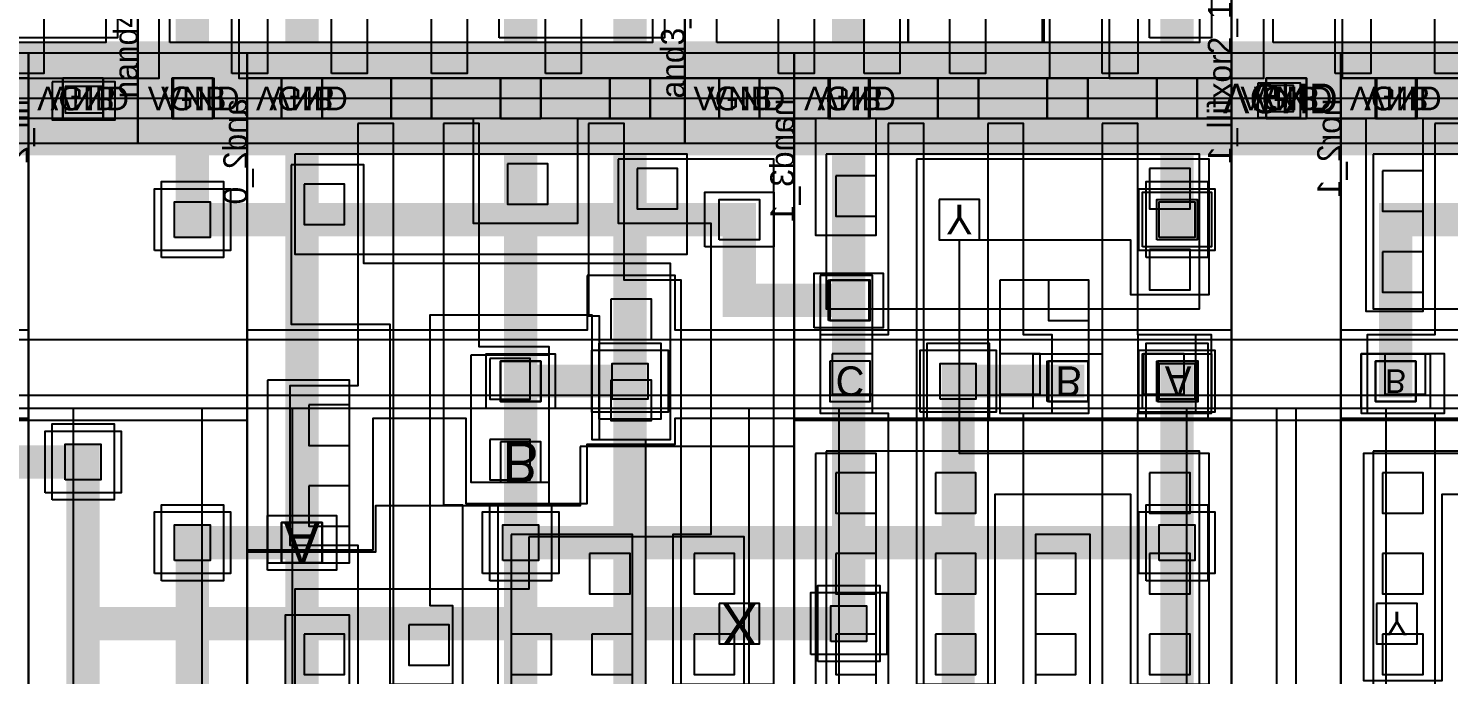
# Model space of a CAD drawing. Extents: x 0 to 50.5, y 0 to 99.5.
# Drawn here: x 31.74 to 37.71, y 22.05 to 24.77 of the extents above; entities that cross this region are included whole.
import ezdxf
from ezdxf.enums import TextEntityAlignment as Align

# ---------------------------------------------------------------- set-up
doc = ezdxf.new("R2010")
doc.units = 0
for name, color, linetype in [('L122D16', 13, 'CONTINUOUS'), ('L236D0', 12, 'CONTINUOUS'), ('L64D20', 26, 'CONTINUOUS'), ('L64D59', 18, 'CONTINUOUS'), ('L65D20', 22, 'CONTINUOUS'), ('L66D20', 16, 'CONTINUOUS'), ('L66D44', 21, 'CONTINUOUS'), ('L67D16', 29, 'CONTINUOUS'), ('L67D20', 8, 'CONTINUOUS'), ('L67D44', 9, 'CONTINUOUS'), ('L67D5', 17, 'CONTINUOUS'), ('L68D16', 15, 'CONTINUOUS'), ('L68D20', 6, 'CONTINUOUS'), ('L68D44', 7, 'CONTINUOUS'), ('L68D5', 20, 'CONTINUOUS'), ('L69D20', 4, 'CONTINUOUS'), ('L78D44', 24, 'CONTINUOUS'), ('L81D4', 28, 'CONTINUOUS'), ('L83D44', 30, 'CONTINUOUS'), ('L93D44', 25, 'CONTINUOUS'), ('L94D20', 27, 'CONTINUOUS'), ('L95D20', 23, 'CONTINUOUS')]:
    doc.layers.add(name, color=color, linetype=linetype)

# ---------------------------------------------------------------- blocks, each defined once
blk = doc.blocks.new('VIA_L1M1_PR_MR')
at = {"layer": 'L67D20'}
blk.add_lwpolyline([(-0.085, -0.085), (-0.085, 0.085), (0.085, 0.085), (0.085, -0.085)], close=True, dxfattribs=at)
at = {"layer": 'L67D44'}
blk.add_lwpolyline([(-0.085, -0.085), (-0.085, 0.085), (0.085, 0.085), (0.085, -0.085)], close=True, dxfattribs=at)
at = {"layer": 'L68D20'}
blk.add_lwpolyline([(-0.145, -0.115), (-0.145, 0.115), (0.145, 0.115), (0.145, -0.115)], close=True, dxfattribs=at)
blk = doc.blocks.new('VIA_M1M2_PR')
at = {"layer": 'L68D20'}
blk.add_lwpolyline([(-0.16, -0.13), (-0.16, 0.13), (0.16, 0.13), (0.16, -0.13)], close=True, dxfattribs=at)
at = {"layer": 'L68D44'}
blk.add_lwpolyline([(-0.075, -0.075), (-0.075, 0.075), (0.075, 0.075), (0.075, -0.075)], close=True, dxfattribs=at)
at = {"layer": 'L69D20'}
blk.add_lwpolyline([(-0.13, -0.16), (-0.13, 0.16), (0.13, 0.16), (0.13, -0.16)], close=True, dxfattribs=at)
blk = doc.blocks.new('sky130_fd_sc_hd__fill_1')
at = {"layer": 'L122D16'}
blk.add_lwpolyline([(0.14, -0.055), (0.14, 0.055), (0.26, 0.055), (0.26, -0.055)], close=True, dxfattribs=at)
at = {"layer": 'L64D20'}
blk.add_lwpolyline([(-0.19, 1.305), (-0.19, 2.91), (0.65, 2.91), (0.65, 1.305)], close=True, dxfattribs=at)
at = {"layer": 'L67D20', "const_width": 0.17}
blk.add_lwpolyline([(0, 0), (0.46, 0)], dxfattribs=at)
at = {"layer": 'L67D44'}
blk.add_lwpolyline([(0.145, -0.085), (0.145, 0.085), (0.315, 0.085), (0.315, -0.085)], close=True, dxfattribs=at)
at = {"layer": 'L68D16'}
blk.add_lwpolyline([(0.11, -0.065), (0.11, 0.08), (0.29, 0.08), (0.29, -0.065)], close=True, dxfattribs=at)
at = {"layer": 'L68D20', "const_width": 0.48}
blk.add_lwpolyline([(0, 0), (0.46, 0)], dxfattribs=at)
at = {"layer": 'L78D44'}
blk.add_lwpolyline([(0, 1.25), (0, 2.72), (0.46, 2.72), (0.46, 1.25)], close=True, dxfattribs=at)
at = {"layer": 'L81D4'}
blk.add_lwpolyline([(0, 0), (0, 2.72), (0.46, 2.72), (0.46, 0)], close=True, dxfattribs=at)
at = {"layer": 'L93D44'}
blk.add_lwpolyline([(0, -0.19), (0, 1.015), (0.46, 1.015), (0.46, -0.19)], close=True, dxfattribs=at)
at = {"layer": 'L94D20'}
blk.add_lwpolyline([(0, 1.355), (0, 2.91), (0.46, 2.91), (0.46, 1.355)], close=True, dxfattribs=at)
at = {"layer": 'L64D59'}
blk.add_text('VNB', height=0.1, dxfattribs=at).set_placement((0.23, 0), align=Align.MIDDLE_CENTER)
at = {"layer": 'L68D5'}
blk.add_text('VGND', height=0.125, dxfattribs=at).set_placement((0.205, 0), align=Align.MIDDLE_CENTER)
at = {"layer": 'L83D44'}
blk.add_text('fill_1', height=0.1, rotation=90, dxfattribs=at).set_placement((0, 0))
blk = doc.blocks.new('sky130_fd_sc_hd__nand4_1')
at = {"layer": 'L122D16'}
blk.add_lwpolyline([(0.15, -0.085), (0.15, 0.085), (0.32, 0.085), (0.32, -0.085)], close=True, dxfattribs=at)
at = {"layer": 'L236D0'}
blk.add_lwpolyline([(0, 0), (0, 2.72), (2.3, 2.72), (2.3, 0)], close=True, dxfattribs=at)
at = {"layer": 'L65D20'}
blk.add_lwpolyline([(0.135, 0.235), (0.135, 0.885), (2.165, 0.885), (2.165, 0.235)], close=True, dxfattribs=at)
at = {"layer": 'L66D20'}
for points in [[(0.395, 0.105), (0.395, 0.995), (0.125, 0.995), (0.125, 1.325), (0.395, 1.325), (0.395, 2.615), (0.545, 2.615), (0.545, 0.105)], [(0.815, 0.105), (0.815, 0.995), (0.755, 0.995), (0.755, 1.325), (0.815, 1.325), (0.815, 2.615), (0.965, 2.615), (0.965, 1.325), (1.025, 1.325), (1.025, 0.995), (0.965, 0.995), (0.965, 0.105)], [(1.235, 0.105), (1.235, 2.615), (1.385, 2.615), (1.385, 1.325), (1.505, 1.325), (1.505, 0.995), (1.385, 0.995), (1.385, 0.105)], [(1.715, 0.105), (1.715, 2.615), (1.865, 2.615), (1.865, 1.325), (2.195, 1.325), (2.195, 0.995), (1.865, 0.995), (1.865, 0.105)]]:
    blk.add_lwpolyline(points, close=True, dxfattribs=at)
at = {"layer": 'L67D20'}
for points in [[(1.52, 0.255), (1.52, 0.825), (1.625, 0.825), (1.625, 1.495), (0.515, 1.495), (0.515, 2.465), (0.845, 2.465), (0.845, 1.665), (1.385, 1.665), (1.385, 2.465), (1.715, 2.465), (1.715, 1.665), (1.795, 1.665), (1.795, 0.825), (2.215, 0.825), (2.215, 0.255)], [(0, -0.085), (0, 0.085), (0.09, 0.085), (0.09, 0.825), (0.425, 0.825), (0.425, 0.085), (2.3, 0.085), (2.3, -0.085)]]:
    blk.add_lwpolyline(points, close=True, dxfattribs=at)
at = {"layer": 'L67D44'}
for points in [[(0.145, -0.085), (0.145, 0.085), (0.315, 0.085), (0.315, -0.085)], [(0.605, -0.085), (0.605, 0.085), (0.775, 0.085), (0.775, -0.085)], [(1.065, -0.085), (1.065, 0.085), (1.235, 0.085), (1.235, -0.085)], [(1.525, -0.085), (1.525, 0.085), (1.695, 0.085), (1.695, -0.085)], [(1.985, -0.085), (1.985, 0.085), (2.155, 0.085), (2.155, -0.085)]]:
    blk.add_lwpolyline(points, close=True, dxfattribs=at)
at = {"layer": 'L68D16'}
blk.add_lwpolyline([(0.15, -0.085), (0.15, 0.085), (0.32, 0.085), (0.32, -0.085)], close=True, dxfattribs=at)
at = {"layer": 'L68D20', "const_width": 0.48}
blk.add_lwpolyline([(0, 0), (2.3, 0)], dxfattribs=at)
at = {"layer": 'L81D4'}
blk.add_lwpolyline([(0, 0), (0, 2.72), (2.3, 2.72), (2.3, 0)], close=True, dxfattribs=at)
at = {"layer": 'L93D44'}
blk.add_lwpolyline([(0, -0.19), (0, 1.015), (2.3, 1.015), (2.3, -0.19)], close=True, dxfattribs=at)
at = {"layer": 'L64D59'}
blk.add_text('VNB', height=0.1, dxfattribs=at).set_placement((0.235, 0), align=Align.MIDDLE_CENTER)
at = {"layer": 'L68D5'}
blk.add_text('VGND', height=0.1, dxfattribs=at).set_placement((0.235, 0), align=Align.MIDDLE_CENTER)
at = {"layer": 'L83D44'}
blk.add_text('nand4_1', height=0.1, rotation=90, dxfattribs=at).set_placement((0, 0))
blk = doc.blocks.new('sky130_fd_sc_hd__nor2_1')
at = {"layer": 'L122D16'}
blk.add_lwpolyline([(0.15, -0.085), (0.15, 0.085), (0.32, 0.085), (0.32, -0.085)], close=True, dxfattribs=at)
at = {"layer": 'L236D0'}
blk.add_lwpolyline([(0, 0), (0, 2.72), (1.38, 2.72), (1.38, 0)], close=True, dxfattribs=at)
at = {"layer": 'L64D20'}
blk.add_lwpolyline([(-0.19, 1.305), (-0.19, 2.91), (1.57, 2.91), (1.57, 1.305)], close=True, dxfattribs=at)
at = {"layer": 'L65D20'}
for points in [[(0.135, 1.485), (0.135, 2.485), (1.165, 2.485), (1.165, 1.485)], [(0.135, 0.235), (0.135, 0.885), (1.225, 0.885), (1.225, 0.235)]]:
    blk.add_lwpolyline(points, close=True, dxfattribs=at)
at = {"layer": 'L66D20'}
blk.add_lwpolyline([(0.395, 0.105), (0.395, 0.995), (0.11, 0.995), (0.11, 1.325), (0.395, 1.325), (0.395, 2.615), (0.545, 2.615), (0.545, 0.105)], close=True, dxfattribs=at)
at = {"layer": 'L66D44'}
for points in [[(0.175, 2.255), (0.175, 2.425), (0.345, 2.425), (0.345, 2.255)], [(0.175, 1.915), (0.175, 2.085), (0.345, 2.085), (0.345, 1.915)], [(0.175, 1.575), (0.175, 1.745), (0.345, 1.745), (0.345, 1.575)], [(0.185, 1.075), (0.185, 1.245), (0.355, 1.245), (0.355, 1.075)], [(0.175, 0.645), (0.175, 0.815), (0.345, 0.815), (0.345, 0.645)], [(0.175, 0.305), (0.175, 0.475), (0.345, 0.475), (0.345, 0.305)]]:
    blk.add_lwpolyline(points, close=True, dxfattribs=at)
at = {"layer": 'L67D16'}
for points in [[(0.15, 2.125), (0.15, 2.295), (0.32, 2.295), (0.32, 2.125)], [(0.145, 1.105), (0.145, 1.275), (0.315, 1.275), (0.315, 1.105)]]:
    blk.add_lwpolyline(points, close=True, dxfattribs=at)
at = {"layer": 'L67D20'}
for points in [[(0.515, 0.255), (0.515, 0.895), (0.605, 0.895), (0.605, 1.495), (0.095, 1.495), (0.095, 2.45), (0.425, 2.45), (0.425, 1.665), (0.775, 1.665), (0.775, 0.895), (0.845, 0.895), (0.845, 0.255)], [(0.085, 1.075), (0.085, 1.325), (0.435, 1.325), (0.435, 1.075)], [(0, -0.085), (0, 0.085), (0.105, 0.085), (0.105, 0.895), (0.345, 0.895), (0.345, 0.085), (1.015, 0.085), (1.015, 0.895), (1.285, 0.895), (1.285, 0.085), (1.38, 0.085), (1.38, -0.085)]]:
    blk.add_lwpolyline(points, close=True, dxfattribs=at)
at = {"layer": 'L67D44'}
blk.add_lwpolyline([(0.145, -0.085), (0.145, 0.085), (0.315, 0.085), (0.315, -0.085)], close=True, dxfattribs=at)
at = {"layer": 'L68D16'}
blk.add_lwpolyline([(0.15, -0.085), (0.15, 0.085), (0.32, 0.085), (0.32, -0.085)], close=True, dxfattribs=at)
at = {"layer": 'L68D20', "const_width": 0.48}
blk.add_lwpolyline([(0, 0), (1.38, 0)], dxfattribs=at)
at = {"layer": 'L78D44'}
blk.add_lwpolyline([(0, 1.25), (0, 2.72), (1.38, 2.72), (1.38, 1.25)], close=True, dxfattribs=at)
at = {"layer": 'L81D4'}
blk.add_lwpolyline([(0, 0), (0, 2.72), (1.38, 2.72), (1.38, 0)], close=True, dxfattribs=at)
at = {"layer": 'L93D44'}
blk.add_lwpolyline([(0, -0.19), (0, 1.015), (1.38, 1.015), (1.38, -0.19)], close=True, dxfattribs=at)
at = {"layer": 'L94D20'}
blk.add_lwpolyline([(0, 1.355), (0, 2.91), (1.38, 2.91), (1.38, 1.355)], close=True, dxfattribs=at)
at = {"layer": 'L95D20'}
blk.add_lwpolyline([(0, 0.975), (0, 1.345), (1.38, 1.345), (1.38, 0.975)], close=True, dxfattribs=at)
at = {"layer": 'L64D59'}
blk.add_text('VNB', height=0.1, dxfattribs=at).set_placement((0.235, 0), align=Align.MIDDLE_CENTER)
at = {"layer": 'L67D5'}
for s, p in [('Y', (0.235, 2.21)), ('B', (0.23, 1.19))]:
    blk.add_text(s, height=0.1, dxfattribs=at).set_placement(p, align=Align.MIDDLE_CENTER)
at = {"layer": 'L68D5'}
blk.add_text('VGND', height=0.1, dxfattribs=at).set_placement((0.23, 0), align=Align.MIDDLE_CENTER)
at = {"layer": 'L83D44'}
blk.add_text('nor2_1', height=0.1, rotation=90, dxfattribs=at).set_placement((0, 0))
blk = doc.blocks.new('sky130_fd_sc_hd__and3_1')
at = {"layer": 'L122D16'}
blk.add_lwpolyline([(0.145, -0.085), (0.145, 0.085), (0.315, 0.085), (0.315, -0.085)], close=True, dxfattribs=at)
at = {"layer": 'L236D0'}
blk.add_lwpolyline([(0, 0), (0, 2.72), (2.3, 2.72), (2.3, 0)], close=True, dxfattribs=at)
at = {"layer": 'L65D20'}
for points in [[(1.505, 0.235), (1.505, 0.885), (2.165, 0.885), (2.165, 0.235)], [(0.135, 0.235), (0.135, 0.655), (0.94, 0.655), (0.94, 0.235)], [(0.94, 0.235), (0.94, 0.655), (1.51, 0.655), (1.51, 0.235)]]:
    blk.add_lwpolyline(points, close=True, dxfattribs=at)
at = {"layer": 'L66D20'}
for points in [[(1.755, 0.105), (1.755, 0.955), (1.905, 0.955), (1.905, 0.105)], [(1.115, 0.105), (1.115, 0.77), (1.265, 0.77), (1.265, 0.105)], [(0.395, 0.105), (0.395, 0.695), (0.545, 0.695), (0.545, 0.105)], [(0.755, 0.105), (0.755, 0.675), (0.905, 0.675), (0.905, 0.105)]]:
    blk.add_lwpolyline(points, close=True, dxfattribs=at)
at = {"layer": 'L67D20'}
for points in [[(1.955, 0.255), (1.955, 0.735), (2.045, 0.735), (2.045, 1.765), (1.94, 1.765), (1.94, 2.465), (2.215, 2.465), (2.215, 0.255)], [(0, -0.085), (0, 0.085), (1.535, 0.085), (1.535, 0.625), (1.785, 0.625), (1.785, 0.085), (2.3, 0.085), (2.3, -0.085)]]:
    blk.add_lwpolyline(points, close=True, dxfattribs=at)
at = {"layer": 'L67D44'}
for points in [[(0.145, -0.085), (0.145, 0.085), (0.315, 0.085), (0.315, -0.085)], [(0.605, -0.085), (0.605, 0.085), (0.775, 0.085), (0.775, -0.085)], [(1.065, -0.085), (1.065, 0.085), (1.235, 0.085), (1.235, -0.085)], [(1.525, -0.085), (1.525, 0.085), (1.695, 0.085), (1.695, -0.085)], [(1.985, -0.085), (1.985, 0.085), (2.155, 0.085), (2.155, -0.085)]]:
    blk.add_lwpolyline(points, close=True, dxfattribs=at)
at = {"layer": 'L68D16'}
blk.add_lwpolyline([(0.145, -0.085), (0.145, 0.085), (0.315, 0.085), (0.315, -0.085)], close=True, dxfattribs=at)
at = {"layer": 'L68D20', "const_width": 0.48}
blk.add_lwpolyline([(0, 0), (2.3, 0)], dxfattribs=at)
at = {"layer": 'L81D4'}
blk.add_lwpolyline([(0, 0), (0, 2.72), (2.3, 2.72), (2.3, 0)], close=True, dxfattribs=at)
at = {"layer": 'L93D44'}
blk.add_lwpolyline([(0, -0.19), (0, 1.015), (2.3, 1.015), (2.3, -0.19)], close=True, dxfattribs=at)
at = {"layer": 'L64D59'}
blk.add_text('VNB', height=0.1, dxfattribs=at).set_placement((0.23, 0), align=Align.MIDDLE_CENTER)
at = {"layer": 'L68D5'}
blk.add_text('VGND', height=0.1, dxfattribs=at).set_placement((0.23, 0), align=Align.MIDDLE_CENTER)
at = {"layer": 'L83D44'}
blk.add_text('and3_1', height=0.1, rotation=90, dxfattribs=at).set_placement((0, 0))
blk = doc.blocks.new('sky130_fd_sc_hd__xor2_1')
at = {"layer": 'L122D16'}
blk.add_lwpolyline([(0.145, -0.085), (0.145, 0.085), (0.315, 0.085), (0.315, -0.085)], close=True, dxfattribs=at)
at = {"layer": 'L236D0'}
blk.add_lwpolyline([(0, 0), (0, 2.72), (3.22, 2.72), (3.22, 0)], close=True, dxfattribs=at)
at = {"layer": 'L65D20'}
blk.add_lwpolyline([(0.175, 0.235), (0.175, 0.885), (3.085, 0.885), (3.085, 0.235)], close=True, dxfattribs=at)
at = {"layer": 'L66D20'}
for points in [[(0.435, 0.105), (0.435, 0.995), (0.375, 0.995), (0.375, 1.325), (0.435, 1.325), (0.435, 2.615), (0.585, 2.615), (0.585, 1.325), (0.645, 1.325), (0.645, 0.995), (0.585, 0.995), (0.585, 0.105)], [(0.855, 0.105), (0.855, 2.615), (1.005, 2.615), (1.005, 1.325), (1.275, 1.325), (1.275, 2.615), (1.425, 2.615), (1.425, 0.105), (1.275, 0.105), (1.275, 0.995), (1.005, 0.995), (1.005, 0.105)]]:
    blk.add_lwpolyline(points, close=True, dxfattribs=at)
at = {"layer": 'L67D20'}
blk.add_lwpolyline([(0, -0.085), (0, 0.085), (0.135, 0.085), (0.135, 0.475), (0.465, 0.475), (0.465, 0.085), (0.975, 0.085), (0.975, 0.475), (1.305, 0.475), (1.305, 0.085), (2.845, 0.085), (2.845, 0.92), (3.135, 0.92), (3.135, 0.085), (3.22, 0.085), (3.22, -0.085)], close=True, dxfattribs=at)
at = {"layer": 'L67D44'}
for points in [[(0.145, -0.085), (0.145, 0.085), (0.315, 0.085), (0.315, -0.085)], [(0.605, -0.085), (0.605, 0.085), (0.775, 0.085), (0.775, -0.085)]]:
    blk.add_lwpolyline(points, close=True, dxfattribs=at)
at = {"layer": 'L68D16'}
blk.add_lwpolyline([(0.145, -0.085), (0.145, 0.085), (0.315, 0.085), (0.315, -0.085)], close=True, dxfattribs=at)
at = {"layer": 'L68D20', "const_width": 0.48}
blk.add_lwpolyline([(0, 0), (3.22, 0)], dxfattribs=at)
at = {"layer": 'L81D4'}
blk.add_lwpolyline([(0, 0), (0, 2.72), (3.22, 2.72), (3.22, 0)], close=True, dxfattribs=at)
at = {"layer": 'L93D44'}
blk.add_lwpolyline([(0, -0.19), (0, 1.015), (3.22, 1.015), (3.22, -0.19)], close=True, dxfattribs=at)
at = {"layer": 'L64D59'}
blk.add_text('VNB', height=0.1, dxfattribs=at).set_placement((0.23, 0), align=Align.MIDDLE_CENTER)
at = {"layer": 'L68D5'}
blk.add_text('VGND', height=0.1, dxfattribs=at).set_placement((0.23, 0), align=Align.MIDDLE_CENTER)
at = {"layer": 'L83D44'}
blk.add_text('xor2_1', height=0.1, rotation=90, dxfattribs=at).set_placement((0, 0))
blk = doc.blocks.new('sky130_fd_sc_hd__nand2_1')
at = {"layer": 'L236D0'}
blk.add_lwpolyline([(0, 0), (0, 2.72), (1.38, 2.72), (1.38, 0)], close=True, dxfattribs=at)
at = {"layer": 'L65D20'}
blk.add_lwpolyline([(0.155, 0.235), (0.155, 0.885), (1.245, 0.885), (1.245, 0.235)], close=True, dxfattribs=at)
at = {"layer": 'L66D20'}
blk.add_lwpolyline([(0.835, 0.105), (0.835, 2.615), (0.985, 2.615), (0.985, 1.325), (1.275, 1.325), (1.275, 0.995), (0.985, 0.995), (0.985, 0.105)], close=True, dxfattribs=at)
at = {"layer": 'L67D20'}
for points in [[(0.6, 0.255), (0.6, 1.485), (0.535, 1.485), (0.535, 2.465), (0.865, 2.465), (0.865, 1.485), (0.77, 1.485), (0.77, 0.885), (1.295, 0.885), (1.295, 0.255)], [(0, -0.085), (0, 0.085), (0.085, 0.085), (0.085, 0.885), (0.395, 0.885), (0.395, 0.085), (1.38, 0.085), (1.38, -0.085)]]:
    blk.add_lwpolyline(points, close=True, dxfattribs=at)
at = {"layer": 'L67D44'}
blk.add_lwpolyline([(1.065, -0.085), (1.065, 0.085), (1.235, 0.085), (1.235, -0.085)], close=True, dxfattribs=at)
at = {"layer": 'L68D20', "const_width": 0.48}
blk.add_lwpolyline([(0, 0), (1.38, 0)], dxfattribs=at)
at = {"layer": 'L81D4'}
blk.add_lwpolyline([(0, 0), (0, 2.72), (1.38, 2.72), (1.38, 0)], close=True, dxfattribs=at)
at = {"layer": 'L93D44'}
blk.add_lwpolyline([(0, -0.19), (0, 1.015), (1.38, 1.015), (1.38, -0.19)], close=True, dxfattribs=at)
blk = doc.blocks.new('sky130_fd_sc_hd__nand3_1')
at = {"layer": 'L122D16'}
blk.add_lwpolyline([(0.15, -0.085), (0.15, 0.085), (0.32, 0.085), (0.32, -0.085)], close=True, dxfattribs=at)
at = {"layer": 'L236D0'}
blk.add_lwpolyline([(0, 0), (0, 2.72), (1.84, 2.72), (1.84, 0)], close=True, dxfattribs=at)
at = {"layer": 'L64D20'}
blk.add_lwpolyline([(-0.19, 1.305), (-0.19, 2.91), (2.03, 2.91), (2.03, 1.305)], close=True, dxfattribs=at)
at = {"layer": 'L65D20'}
for points in [[(0.135, 1.485), (0.135, 2.485), (1.705, 2.485), (1.705, 1.485)], [(0.135, 0.235), (0.135, 0.885), (1.705, 0.885), (1.705, 0.235)]]:
    blk.add_lwpolyline(points, close=True, dxfattribs=at)
at = {"layer": 'L66D20'}
for points in [[(0.395, 0.105), (0.395, 0.995), (0.11, 0.995), (0.11, 1.325), (0.395, 1.325), (0.395, 2.615), (0.545, 2.615), (0.545, 0.105)], [(0.815, 0.105), (0.815, 2.615), (0.965, 2.615), (0.965, 1.325), (1.085, 1.325), (1.085, 0.995), (0.965, 0.995), (0.965, 0.105)], [(1.295, 0.105), (1.295, 2.615), (1.445, 2.615), (1.445, 1.325), (1.69, 1.325), (1.69, 0.995), (1.445, 0.995), (1.445, 0.105)]]:
    blk.add_lwpolyline(points, close=True, dxfattribs=at)
at = {"layer": 'L66D44'}
for points in [[(0.175, 2.255), (0.175, 2.425), (0.345, 2.425), (0.345, 2.255)], [(0.595, 2.255), (0.595, 2.425), (0.765, 2.425), (0.765, 2.255)], [(1.015, 2.255), (1.015, 2.425), (1.185, 2.425), (1.185, 2.255)], [(1.495, 2.255), (1.495, 2.425), (1.665, 2.425), (1.665, 2.255)], [(0.175, 1.915), (0.175, 2.085), (0.345, 2.085), (0.345, 1.915)], [(0.595, 1.915), (0.595, 2.085), (0.765, 2.085), (0.765, 1.915)], [(1.015, 1.915), (1.015, 2.085), (1.185, 2.085), (1.185, 1.915)], [(1.495, 1.915), (1.495, 2.085), (1.665, 2.085), (1.665, 1.915)], [(0.175, 1.575), (0.175, 1.745), (0.345, 1.745), (0.345, 1.575)], [(0.595, 1.575), (0.595, 1.745), (0.765, 1.745), (0.765, 1.575)], [(1.495, 1.575), (1.495, 1.745), (1.665, 1.745), (1.665, 1.575)], [(0.16, 1.075), (0.16, 1.245), (0.33, 1.245), (0.33, 1.075)], [(0.865, 1.075), (0.865, 1.245), (1.035, 1.245), (1.035, 1.075)], [(1.47, 1.075), (1.47, 1.245), (1.64, 1.245), (1.64, 1.075)], [(1.495, 0.635), (1.495, 0.805), (1.665, 0.805), (1.665, 0.635)], [(0.175, 0.325), (0.175, 0.495), (0.345, 0.495), (0.345, 0.325)], [(1.495, 0.295), (1.495, 0.465), (1.665, 0.465), (1.665, 0.295)]]:
    blk.add_lwpolyline(points, close=True, dxfattribs=at)
at = {"layer": 'L67D16'}
for points in [[(0.15, 1.105), (0.15, 1.275), (0.32, 1.275), (0.32, 1.105)], [(1.07, 1.105), (1.07, 1.275), (1.24, 1.275), (1.24, 1.105)], [(1.53, 1.105), (1.53, 1.275), (1.7, 1.275), (1.7, 1.105)], [(0.15, 0.765), (0.15, 0.935), (0.32, 0.935), (0.32, 0.765)], [(1.07, 0.765), (1.07, 0.935), (1.24, 0.935), (1.24, 0.765)], [(0.61, 0.425), (0.61, 0.595), (0.78, 0.595), (0.78, 0.425)]]:
    blk.add_lwpolyline(points, close=True, dxfattribs=at)
at = {"layer": 'L67D20'}
for points in [[(0.09, 1.495), (0.09, 2.635), (0, 2.635), (0, 2.805), (1.84, 2.805), (1.84, 2.635), (1.245, 2.635), (1.245, 1.835), (1.015, 1.835), (1.015, 2.635), (0.345, 2.635), (0.345, 1.495)], [(0.515, 0.255), (0.515, 2.465), (0.845, 2.465), (0.845, 1.665), (1.415, 1.665), (1.415, 2.465), (1.745, 2.465), (1.745, 1.495), (0.695, 1.495), (0.695, 0.595), (1.415, 0.595), (1.415, 0.825), (1.745, 0.825), (1.745, 0.255)], [(0.11, 0.745), (0.11, 1.325), (0.33, 1.325), (0.33, 0.745)], [(0.865, 0.765), (0.865, 1.325), (1.24, 1.325), (1.24, 0.765)], [(1.445, 0.995), (1.445, 1.325), (1.755, 1.325), (1.755, 0.995)], [(0, -0.085), (0, 0.085), (0.09, 0.085), (0.09, 0.575), (0.345, 0.575), (0.345, 0.085), (1.84, 0.085), (1.84, -0.085)]]:
    blk.add_lwpolyline(points, close=True, dxfattribs=at)
at = {"layer": 'L67D44'}
for points in [[(0.145, -0.085), (0.145, 0.085), (0.315, 0.085), (0.315, -0.085)], [(0.605, -0.085), (0.605, 0.085), (0.775, 0.085), (0.775, -0.085)], [(1.065, -0.085), (1.065, 0.085), (1.235, 0.085), (1.235, -0.085)], [(1.525, -0.085), (1.525, 0.085), (1.695, 0.085), (1.695, -0.085)]]:
    blk.add_lwpolyline(points, close=True, dxfattribs=at)
at = {"layer": 'L68D16'}
blk.add_lwpolyline([(0.15, -0.085), (0.15, 0.085), (0.32, 0.085), (0.32, -0.085)], close=True, dxfattribs=at)
at = {"layer": 'L68D20', "const_width": 0.48}
blk.add_lwpolyline([(0, 0), (1.84, 0)], dxfattribs=at)
at = {"layer": 'L78D44'}
blk.add_lwpolyline([(0, 1.25), (0, 2.72), (1.84, 2.72), (1.84, 1.25)], close=True, dxfattribs=at)
at = {"layer": 'L81D4'}
blk.add_lwpolyline([(0, 0), (0, 2.72), (1.84, 2.72), (1.84, 0)], close=True, dxfattribs=at)
at = {"layer": 'L93D44'}
blk.add_lwpolyline([(0, -0.19), (0, 1.015), (1.84, 1.015), (1.84, -0.19)], close=True, dxfattribs=at)
at = {"layer": 'L94D20'}
blk.add_lwpolyline([(0, 1.355), (0, 2.91), (1.84, 2.91), (1.84, 1.355)], close=True, dxfattribs=at)
at = {"layer": 'L95D20'}
blk.add_lwpolyline([(0, 0.975), (0, 1.345), (1.84, 1.345), (1.84, 0.975)], close=True, dxfattribs=at)
at = {"layer": 'L64D59'}
blk.add_text('VNB', height=0.1, dxfattribs=at).set_placement((0.235, 0), align=Align.MIDDLE_CENTER)
at = {"layer": 'L67D5'}
for s, p in [('C', (0.235, 1.19)), ('B', (1.155, 1.19)), ('A', (1.615, 1.19)), ('Y', (0.695, 0.51))]:
    blk.add_text(s, height=0.125, dxfattribs=at).set_placement(p, align=Align.MIDDLE_CENTER)
at = {"layer": 'L68D5'}
blk.add_text('VGND', height=0.1, dxfattribs=at).set_placement((0.235, 0), align=Align.MIDDLE_CENTER)
at = {"layer": 'L83D44'}
blk.add_text('nand3_1', height=0.1, rotation=90, dxfattribs=at).set_placement((0, 0))
blk = doc.blocks.new('sky130_fd_sc_hd__or3_1')
at = {"layer": 'L236D0'}
blk.add_lwpolyline([(0, 0), (0, 2.72), (2.3, 2.72), (2.3, 0)], close=True, dxfattribs=at)
at = {"layer": 'L64D20'}
blk.add_lwpolyline([(-0.19, 1.305), (-0.19, 2.91), (2.49, 2.91), (2.49, 1.305)], close=True, dxfattribs=at)
at = {"layer": 'L67D20'}
blk.add_lwpolyline([(0, -0.085), (0, 0.085), (0.525, 0.085), (0.525, 0.485), (0.855, 0.485), (0.855, 0.085), (1.365, 0.085), (1.365, 0.485), (1.745, 0.485), (1.745, 0.085), (2.3, 0.085), (2.3, -0.085)], close=True, dxfattribs=at)
at = {"layer": 'L68D20', "const_width": 0.48}
blk.add_lwpolyline([(0, 0), (2.3, 0)], dxfattribs=at)
at = {"layer": 'L78D44'}
blk.add_lwpolyline([(0, 1.25), (0, 2.72), (2.3, 2.72), (2.3, 1.25)], close=True, dxfattribs=at)
at = {"layer": 'L81D4'}
blk.add_lwpolyline([(0, 0), (0, 2.72), (2.3, 2.72), (2.3, 0)], close=True, dxfattribs=at)
at = {"layer": 'L93D44'}
blk.add_lwpolyline([(0, -0.19), (0, 1.015), (2.3, 1.015), (2.3, -0.19)], close=True, dxfattribs=at)
at = {"layer": 'L94D20'}
blk.add_lwpolyline([(0, 1.355), (0, 2.91), (1.34, 2.91), (1.34, 2.495), (0.38, 2.495), (0.38, 2.035), (1.34, 2.035), (1.34, 2.91), (2.3, 2.91), (2.3, 1.355)], close=True, dxfattribs=at)
at = {"layer": 'L95D20'}
blk.add_lwpolyline([(0, 0.975), (0, 1.345), (2.3, 1.345), (2.3, 0.975)], close=True, dxfattribs=at)
blk = doc.blocks.new('sky130_fd_sc_hd__fill_2')
at = {"layer": 'L122D16'}
blk.add_lwpolyline([(0.155, -0.05), (0.155, 0.06), (0.315, 0.06), (0.315, -0.05)], close=True, dxfattribs=at)
at = {"layer": 'L64D20'}
blk.add_lwpolyline([(-0.19, 1.305), (-0.19, 2.91), (1.11, 2.91), (1.11, 1.305)], close=True, dxfattribs=at)
at = {"layer": 'L67D20', "const_width": 0.17}
blk.add_lwpolyline([(0, 0), (0.92, 0)], dxfattribs=at)
at = {"layer": 'L67D44'}
for points in [[(0.145, -0.085), (0.145, 0.085), (0.315, 0.085), (0.315, -0.085)], [(0.605, -0.085), (0.605, 0.085), (0.775, 0.085), (0.775, -0.085)]]:
    blk.add_lwpolyline(points, close=True, dxfattribs=at)
at = {"layer": 'L68D16'}
blk.add_lwpolyline([(0.1, -0.07), (0.1, 0.09), (0.365, 0.09), (0.365, -0.07)], close=True, dxfattribs=at)
at = {"layer": 'L68D20', "const_width": 0.48}
blk.add_lwpolyline([(0, 0), (0.92, 0)], dxfattribs=at)
at = {"layer": 'L78D44'}
blk.add_lwpolyline([(0, 1.25), (0, 2.72), (0.92, 2.72), (0.92, 1.25)], close=True, dxfattribs=at)
at = {"layer": 'L81D4'}
blk.add_lwpolyline([(0, 0), (0, 2.72), (0.92, 2.72), (0.92, 0)], close=True, dxfattribs=at)
at = {"layer": 'L93D44'}
blk.add_lwpolyline([(0, -0.19), (0, 1.015), (0.92, 1.015), (0.92, -0.19)], close=True, dxfattribs=at)
at = {"layer": 'L94D20'}
blk.add_lwpolyline([(0, 1.355), (0, 2.91), (0.92, 2.91), (0.92, 1.355)], close=True, dxfattribs=at)
at = {"layer": 'L64D59'}
blk.add_text('VNB', height=0.1, dxfattribs=at).set_placement((0.23, 0), align=Align.MIDDLE_CENTER)
at = {"layer": 'L68D5'}
blk.add_text('VGND', height=0.1, dxfattribs=at).set_placement((0.23, 0), align=Align.MIDDLE_CENTER)
at = {"layer": 'L83D44'}
blk.add_text('fill_2', height=0.1, rotation=90, dxfattribs=at).set_placement((0, 0))
blk = doc.blocks.new('sky130_fd_sc_hd__and2_0')
at = {"layer": 'L122D16'}
blk.add_lwpolyline([(0.145, -0.085), (0.145, 0.085), (0.315, 0.085), (0.315, -0.085)], close=True, dxfattribs=at)
at = {"layer": 'L236D0'}
blk.add_lwpolyline([(0, 0), (0, 2.72), (2.3, 2.72), (2.3, 0)], close=True, dxfattribs=at)
at = {"layer": 'L64D20'}
blk.add_lwpolyline([(-0.19, 1.305), (-0.19, 2.91), (2.49, 2.91), (2.49, 1.305)], close=True, dxfattribs=at)
at = {"layer": 'L65D20'}
for points in [[(1.185, 1.845), (1.185, 2.065), (0.2, 2.065), (0.2, 2.485), (2.09, 2.485), (2.09, 1.845)], [(0.2, 0.235), (0.2, 0.655), (1.85, 0.655), (1.85, 0.235)]]:
    blk.add_lwpolyline(points, close=True, dxfattribs=at)
at = {"layer": 'L66D20'}
for points in [[(0.465, 0.105), (0.465, 1.21), (0.18, 1.21), (0.18, 1.88), (0.465, 1.88), (0.465, 2.615), (0.615, 2.615), (0.615, 0.105)], [(0.825, 0.105), (0.825, 1.71), (0.905, 1.71), (0.905, 2.615), (1.055, 2.615), (1.055, 1.71), (1.27, 1.71), (1.27, 1.045), (0.975, 1.045), (0.975, 0.105)], [(1.435, 0.105), (1.435, 0.915), (1.48, 0.915), (1.48, 1.435), (1.675, 1.435), (1.675, 2.615), (1.825, 2.615), (1.825, 0.765), (1.585, 0.765), (1.585, 0.105)]]:
    blk.add_lwpolyline(points, close=True, dxfattribs=at)
at = {"layer": 'L66D44'}
for points in [[(0.24, 2.255), (0.24, 2.425), (0.41, 2.425), (0.41, 2.255)], [(1.11, 2.255), (1.11, 2.425), (1.28, 2.425), (1.28, 2.255)], [(1.45, 2.255), (1.45, 2.425), (1.62, 2.425), (1.62, 2.255)], [(1.88, 2.255), (1.88, 2.425), (2.05, 2.425), (2.05, 2.255)], [(0.68, 2.215), (0.68, 2.385), (0.85, 2.385), (0.85, 2.215)], [(1.44, 1.915), (1.44, 2.085), (1.61, 2.085), (1.61, 1.915)], [(1.88, 1.915), (1.88, 2.085), (2.05, 2.085), (2.05, 1.915)], [(0.26, 1.63), (0.26, 1.8), (0.43, 1.8), (0.43, 1.63)], [(1.02, 1.435), (1.02, 1.605), (1.19, 1.605), (1.19, 1.435)], [(0.26, 1.29), (0.26, 1.46), (0.43, 1.46), (0.43, 1.29)], [(1.53, 1.185), (1.53, 1.355), (1.7, 1.355), (1.7, 1.185)], [(1.02, 1.095), (1.02, 1.265), (1.19, 1.265), (1.19, 1.095)], [(1.53, 0.845), (1.53, 1.015), (1.7, 1.015), (1.7, 0.845)], [(0.24, 0.36), (0.24, 0.53), (0.41, 0.53), (0.41, 0.36)], [(1.095, 0.275), (1.095, 0.445), (1.265, 0.445), (1.265, 0.275)], [(1.64, 0.295), (1.64, 0.465), (1.81, 0.465), (1.81, 0.295)]]:
    blk.add_lwpolyline(points, close=True, dxfattribs=at)
at = {"layer": 'L67D16'}
for points in [[(1.985, 2.125), (1.985, 2.295), (2.155, 2.295), (2.155, 2.125)], [(0.145, 1.785), (0.145, 1.955), (0.315, 1.955), (0.315, 1.785)], [(1.065, 1.445), (1.065, 1.615), (1.235, 1.615), (1.235, 1.445)], [(1.065, 1.105), (1.065, 1.275), (1.235, 1.275), (1.235, 1.105)]]:
    blk.add_lwpolyline(points, close=True, dxfattribs=at)
at = {"layer": 'L67D20'}
for points in [[(1.11, 1.835), (1.11, 2.635), (0.43, 2.635), (0.43, 2.175), (0.16, 2.175), (0.16, 2.635), (0, 2.635), (0, 2.805), (2.3, 2.805), (2.3, 2.635), (1.62, 2.635), (1.62, 1.835)], [(0.185, 0.28), (0.185, 0.95), (0.6, 0.95), (0.6, 2.465), (0.865, 2.465), (0.865, 2.135), (0.77, 2.135), (0.77, 0.91), (1.45, 0.91), (1.45, 1.435), (1.78, 1.435), (1.78, 0.695), (0.49, 0.695), (0.49, 0.28)], [(1.56, 0.255), (1.56, 0.525), (1.95, 0.525), (1.95, 1.835), (1.79, 1.835), (1.79, 2.465), (2.215, 2.465), (2.215, 0.255)], [(0.085, 1.185), (0.085, 1.955), (0.43, 1.955), (0.43, 1.185)], [(0.94, 1.08), (0.94, 1.615), (1.27, 1.615), (1.27, 1.08)], [(0, -0.085), (0, 0.085), (0.95, 0.085), (0.95, 0.525), (1.39, 0.525), (1.39, 0.085), (2.3, 0.085), (2.3, -0.085)]]:
    blk.add_lwpolyline(points, close=True, dxfattribs=at)
at = {"layer": 'L67D44'}
for points in [[(0.145, -0.085), (0.145, 0.085), (0.315, 0.085), (0.315, -0.085)], [(0.605, -0.085), (0.605, 0.085), (0.775, 0.085), (0.775, -0.085)], [(1.065, -0.085), (1.065, 0.085), (1.235, 0.085), (1.235, -0.085)], [(1.525, -0.085), (1.525, 0.085), (1.695, 0.085), (1.695, -0.085)], [(1.985, -0.085), (1.985, 0.085), (2.155, 0.085), (2.155, -0.085)]]:
    blk.add_lwpolyline(points, close=True, dxfattribs=at)
at = {"layer": 'L68D16'}
blk.add_lwpolyline([(0.145, -0.085), (0.145, 0.085), (0.315, 0.085), (0.315, -0.085)], close=True, dxfattribs=at)
at = {"layer": 'L68D20', "const_width": 0.48}
blk.add_lwpolyline([(0, 0), (2.3, 0)], dxfattribs=at)
at = {"layer": 'L78D44'}
blk.add_lwpolyline([(0, 1.25), (0, 2.72), (2.3, 2.72), (2.3, 1.25)], close=True, dxfattribs=at)
at = {"layer": 'L81D4'}
blk.add_lwpolyline([(0, 0), (0, 2.72), (2.3, 2.72), (2.3, 0)], close=True, dxfattribs=at)
at = {"layer": 'L93D44'}
blk.add_lwpolyline([(0, -0.19), (0, 1.015), (2.3, 1.015), (2.3, -0.19)], close=True, dxfattribs=at)
at = {"layer": 'L94D20'}
blk.add_lwpolyline([(1.4, 1.465), (1.4, 1.715), (0.54, 1.715), (0.54, 1.91), (0, 1.91), (0, 2.91), (2.3, 2.91), (2.3, 1.465)], close=True, dxfattribs=at)
at = {"layer": 'L95D20'}
blk.add_lwpolyline([(1.43, 0.745), (1.43, 0.975), (0, 0.975), (0, 1.9), (0.53, 1.9), (0.53, 1.345), (0.92, 1.345), (0.92, 1.705), (1.43, 1.705), (1.43, 1.455), (1.8, 1.455), (1.8, 1.345), (2.3, 1.345), (2.3, 0.975), (1.8, 0.975), (1.8, 0.745)], close=True, dxfattribs=at)
at = {"layer": 'L64D59'}
blk.add_text('VNB', height=0.1, dxfattribs=at).set_placement((0.23, 0), align=Align.MIDDLE_CENTER)
at = {"layer": 'L67D5'}
for s, p in [('X', (2.07, 2.21)), ('A', (0.23, 1.87)), ('B', (1.15, 1.53))]:
    blk.add_text(s, height=0.17, dxfattribs=at).set_placement(p, align=Align.MIDDLE_CENTER)
at = {"layer": 'L68D5'}
blk.add_text('VGND', height=0.1, dxfattribs=at).set_placement((0.23, 0), align=Align.MIDDLE_CENTER)
at = {"layer": 'L83D44'}
blk.add_text('and2_0', height=0.1, rotation=90, dxfattribs=at).set_placement((0, 0))

msp = doc.modelspace()

# ---------------------------------------------------------------- linework, layer by layer
at = {"layer": 'L68D20'}
for points, const_width in [([(1.38, 24.48), (49.22, 24.48)], 0.48), ([(34.73, 23.56), (34.73, 24.04)], 0.14), ([(37.49, 23.22), (37.49, 24.04)], 0.14), ([(32.36, 23.97), (34.8, 23.97)], 0.14), ([(37.42, 23.97), (39.86, 23.97)], 0.14), ([(34.66, 23.63), (35.26, 23.63)], 0.14), ([(33.74, 23.29), (34.34, 23.29)], 0.14), ([(35.58, 23.29), (36.18, 23.29)], 0.14), ([(31.97, 22.2), (31.97, 23.02)], 0.14), ([(30.06, 22.95), (32.04, 22.95)], 0.14), ([(32.36, 22.61), (32.96, 22.61)], 0.14), ([(33.74, 22.61), (36.64, 22.61)], 0.14), ([(31.9, 22.27), (35.26, 22.27)], 0.14)]:
    msp.add_lwpolyline(points, dxfattribs=dict(at, const_width=const_width))
at = {"layer": 'L69D20', "const_width": 0.14}
for points in [[(36.57, 23.9), (36.57, 26.08)], [(32.43, 23.9), (32.43, 25.74)], [(35.19, 22.2), (35.19, 25.4)], [(32.89, 17.78), (32.89, 25.06)], [(33.81, 22.54), (33.81, 25.06)], [(34.27, 23.22), (34.27, 25.06)], [(34.27, 18.12), (34.27, 23.36)], [(35.65, 17.44), (35.65, 23.36)], [(36.57, 22.54), (36.57, 23.36)], [(31.97, 20.5), (31.97, 23.02)], [(32.43, 14.72), (32.43, 22.68)], [(33.81, 17.78), (33.81, 22.68)], [(36.57, 20.5), (36.57, 22.68)]]:
    msp.add_lwpolyline(points, dxfattribs=at)

# ---------------------------------------------------------------- block references
for name, p in [('sky130_fd_sc_hd__nand2_1', (30.82, 24.48)), ('sky130_fd_sc_hd__nand4_1', (32.2, 24.48)), ('sky130_fd_sc_hd__and3_1', (34.5, 24.48)), ('sky130_fd_sc_hd__xor2_1', (36.8, 24.48)), ('VIA_M1M2_PR', (32.43, 23.97)), ('VIA_M1M2_PR', (36.57, 23.97)), ('VIA_L1M1_PR_MR', (34.73, 23.97)), ('VIA_L1M1_PR_MR', (36.57, 23.97)), ('VIA_L1M1_PR_MR', (35.19, 23.63)), ('VIA_M1M2_PR', (34.27, 23.29)), ('VIA_M1M2_PR', (35.65, 23.29)), ('VIA_M1M2_PR', (36.57, 23.29)), ('VIA_L1M1_PR_MR', (33.81, 23.29)), ('VIA_L1M1_PR_MR', (36.11, 23.29)), ('VIA_L1M1_PR_MR', (36.57, 23.29)), ('VIA_L1M1_PR_MR', (37.49, 23.29)), ('VIA_M1M2_PR', (31.97, 22.95)), ('VIA_M1M2_PR', (32.43, 22.61)), ('VIA_M1M2_PR', (33.81, 22.61)), ('VIA_M1M2_PR', (36.57, 22.61)), ('VIA_L1M1_PR_MR', (32.89, 22.61)), ('VIA_M1M2_PR', (35.19, 22.27))]:
    msp.add_blockref(name, p)
at = {"yscale": -1}
for name, p in [('sky130_fd_sc_hd__or3_1', (29.44, 24.48)), ('sky130_fd_sc_hd__fill_2', (31.74, 24.48)), ('sky130_fd_sc_hd__and2_0', (32.66, 24.48)), ('sky130_fd_sc_hd__nand3_1', (34.96, 24.48)), ('sky130_fd_sc_hd__fill_1', (36.8, 24.48)), ('sky130_fd_sc_hd__nor2_1', (37.26, 24.48))]:
    msp.add_blockref(name, p, dxfattribs=at)

doc.saveas('drawing.dxf')
